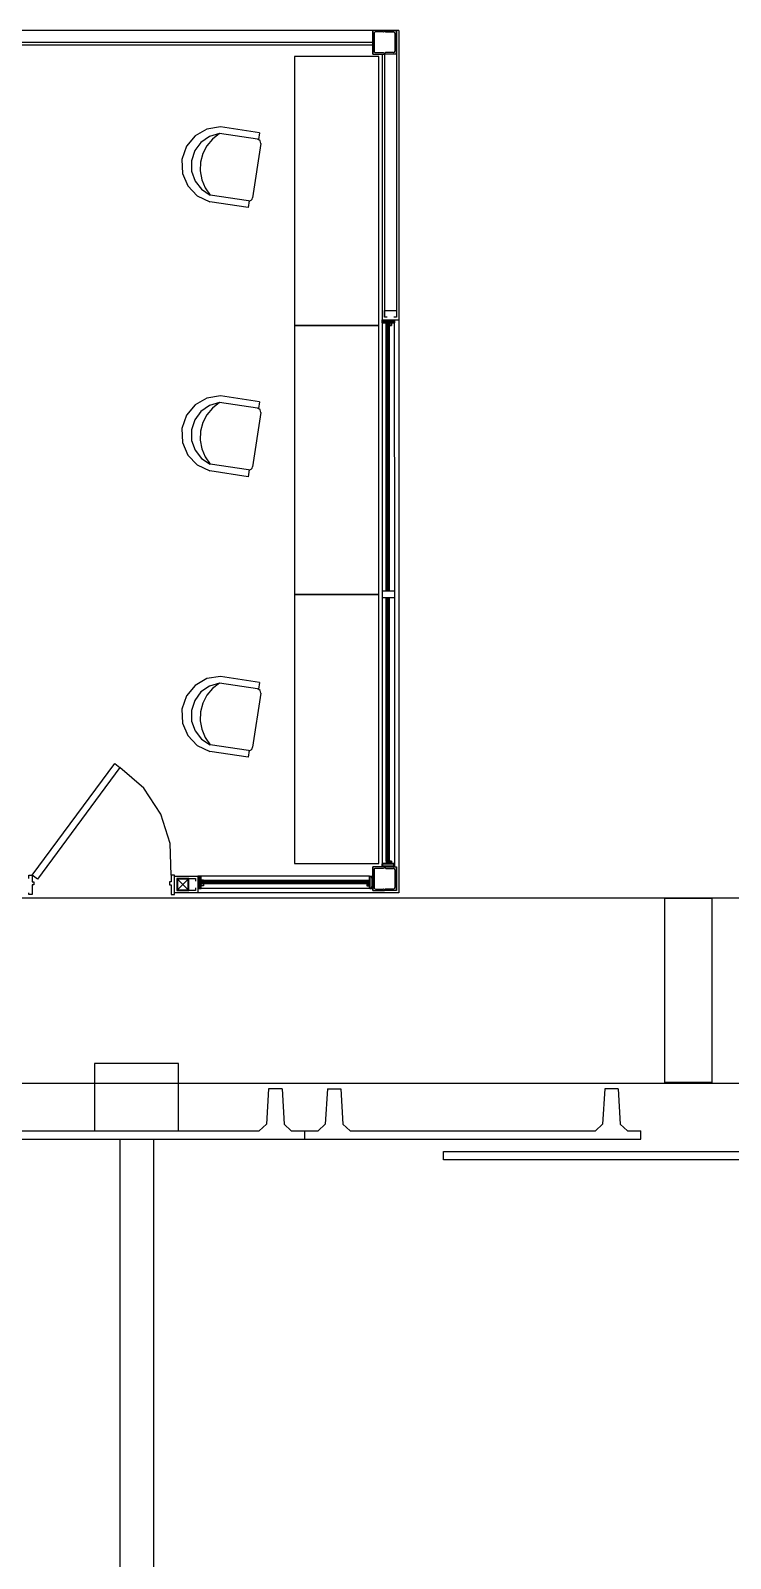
# Model space of a CAD drawing. Header units: metres. Extents: x 2 to 323, y -2 to 254.
# Drawn here: x 166.67 to 170.83, y 34.82 to 43.9 of the extents above; entities that cross this region are included whole.
import ezdxf

# ---------------------------------------------------------------- set-up
doc = ezdxf.new("R2010")
doc.units = ezdxf.units.M
doc.layers.add('REFERENCIA', color=7, linetype='Continuous')

msp = doc.modelspace()

# ---------------------------------------------------------------- linework, layer by layer
at = {"layer": 'REFERENCIA'}
for p, q in [((168.856, 43.904), (161.666, 43.904)), ((168.856, 43.904), (161.666, 43.904)), ((168.771, 43.904), (168.701, 43.904)), ((168.701, 43.904), (168.701, 43.764)), ((168.701, 43.764), (168.701, 43.904)), ((168.709, 43.888), (168.709, 43.781)), ((168.762, 43.896), (168.717, 43.896)), ((168.771, 43.904), (168.771, 43.904)), ((168.771, 43.904), (168.771, 43.904)), ((168.771, 43.904), (168.771, 43.904)), ((168.771, 43.904), (168.841, 43.904)), ((168.771, 43.904), (168.771, 43.904)), ((168.771, 43.904), (168.771, 43.904)), ((168.779, 43.896), (168.824, 43.896)), ((168.832, 43.888), (168.832, 43.781)), ((168.841, 43.904), (168.841, 42.199)), ((168.841, 43.904), (168.841, 43.764)), ((168.841, 43.764), (168.841, 43.904)), ((168.856, 43.904), (168.856, 42.184)), ((168.856, 43.904), (168.856, 42.184)), ((166.601, 43.834), (168.701, 43.834)), ((166.616, 43.819), (168.701, 43.819)), ((168.701, 43.764), (168.771, 43.764)), ((168.717, 43.773), (168.762, 43.773)), ((168.756, 43.764), (168.756, 42.184)), ((168.771, 43.764), (168.771, 42.199)), ((168.771, 43.764), (168.771, 43.764)), ((168.771, 43.764), (168.771, 43.764)), ((168.771, 43.764), (168.771, 43.764)), ((168.841, 43.764), (168.771, 43.764)), ((168.771, 43.764), (168.771, 43.764)), ((168.824, 43.773), (168.779, 43.773)), ((168.016, 43.258), (167.79, 43.292)), ((168.027, 43.296), (167.796, 43.331)), ((168.027, 43.296), (168.021, 43.257)), ((168.035, 43.232), (167.986, 42.91)), ((167.96, 42.851), (167.731, 42.886)), ((167.961, 42.891), (167.734, 42.925)), ((167.966, 42.891), (167.96, 42.851)), ((168.756, 42.165), (168.756, 42.184)), ((168.756, 42.184), (168.856, 42.184)), ((168.756, 42.165), (168.756, 40.57)), ((168.779, 42.165), (168.756, 42.165)), ((168.768, 42.18), (168.757, 42.18)), ((168.757, 42.18), (168.757, 42.179)), ((168.757, 42.179), (168.757, 42.179)), ((168.757, 42.178), (168.757, 42.178)), ((168.757, 42.178), (168.757, 42.166)), ((168.757, 42.166), (168.773, 42.166)), ((168.759, 42.168), (168.759, 42.178)), ((168.759, 42.178), (168.826, 42.178)), ((168.826, 42.168), (168.759, 42.168)), ((168.775, 42.166), (168.81, 42.166)), ((168.781, 42.15), (168.781, 42.163)), ((168.782, 42.163), (168.782, 42.156)), ((168.792, 42.165), (168.784, 42.165)), ((168.789, 42.158), (168.788, 42.158)), ((168.793, 42.165), (168.792, 42.165)), ((168.792, 42.165), (168.792, 42.165)), ((168.792, 42.165), (168.792, 42.165)), ((168.797, 42.165), (168.793, 42.165)), ((168.793, 42.165), (168.793, 42.165)), ((168.793, 42.165), (168.793, 42.165)), ((168.796, 42.16), (168.794, 42.155)), ((168.798, 42.156), (168.796, 42.16)), ((168.797, 42.162), (168.797, 42.165)), ((168.8, 42.162), (168.797, 42.162)), ((168.798, 42.164), (168.798, 42.164)), ((168.801, 42.165), (168.799, 42.164)), ((168.813, 42.165), (168.799, 42.165)), ((168.799, 42.164), (168.801, 42.163)), ((168.799, 42.163), (168.8, 42.163)), ((168.8, 42.163), (168.801, 42.163)), ((168.802, 42.165), (168.801, 42.165)), ((168.801, 42.163), (168.801, 42.156)), ((168.801, 42.162), (168.801, 42.162)), ((168.802, 42.155), (168.802, 42.165)), ((168.812, 42.165), (168.81, 42.165)), ((168.81, 42.165), (168.81, 42.161)), ((168.81, 42.161), (168.812, 42.161)), ((168.812, 42.166), (168.828, 42.166)), ((168.812, 42.163), (168.813, 42.164)), ((168.812, 42.162), (168.812, 42.163)), ((168.812, 42.163), (168.812, 42.163)), ((168.813, 42.162), (168.812, 42.163)), ((168.813, 42.162), (168.812, 42.162)), ((168.812, 42.161), (168.812, 42.151)), ((168.813, 42.165), (168.813, 42.165)), ((168.813, 42.15), (168.813, 42.162)), ((168.814, 42.162), (168.813, 42.162)), ((168.83, 42.165), (168.814, 42.165)), ((168.814, 42.165), (168.814, 42.162)), ((168.828, 42.18), (168.817, 42.18)), ((168.826, 42.178), (168.826, 42.168)), ((168.828, 42.179), (168.828, 42.18)), ((168.828, 42.179), (168.828, 42.179)), ((168.828, 42.166), (168.828, 42.178)), ((168.828, 42.178), (168.828, 42.178)), ((168.829, 42.165), (168.83, 40.57)), ((168.83, 42.184), (168.83, 42.165)), ((168.786, 42.15), (168.781, 42.15)), ((168.781, 40.57), (168.781, 42.15)), ((168.782, 42.156), (168.787, 42.156)), ((168.787, 42.154), (168.783, 42.154)), ((168.783, 42.154), (168.783, 42.153)), ((168.783, 42.153), (168.783, 42.152)), ((168.783, 42.152), (168.786, 42.152)), ((168.785, 42.154), (168.784, 42.154)), ((168.784, 42.152), (168.785, 42.152)), ((168.786, 42.154), (168.785, 42.154)), ((168.785, 42.152), (168.786, 42.152)), ((168.787, 42.15), (168.785, 42.15)), ((168.785, 42.15), (168.785, 42.149)), ((168.785, 40.57), (168.785, 42.149)), ((168.786, 42.149), (168.787, 42.148)), ((168.787, 42.157), (168.787, 42.155)), ((168.787, 42.151), (168.787, 42.15)), ((168.788, 42.154), (168.788, 42.157)), ((168.788, 42.149), (168.788, 42.152)), ((168.79, 42.157), (168.794, 42.157)), ((168.79, 40.57), (168.79, 42.157)), ((168.791, 40.57), (168.791, 42.157)), ((168.792, 40.57), (168.792, 42.157)), ((168.793, 40.57), (168.793, 42.157)), ((168.794, 40.57), (168.794, 42.157)), ((168.794, 42.155), (168.794, 42.154)), ((168.795, 42.154), (168.795, 42.153)), ((168.795, 42.153), (168.795, 42.149)), ((168.795, 42.148), (168.799, 42.149)), ((168.798, 42.153), (168.798, 42.156)), ((168.799, 42.152), (168.798, 42.153)), ((168.798, 42.149), (168.798, 42.152)), ((168.798, 42.152), (168.799, 42.152)), ((168.8, 42.15), (168.798, 42.149)), ((168.801, 42.156), (168.799, 42.156)), ((168.799, 42.154), (168.802, 42.154)), ((168.802, 42.152), (168.799, 42.152)), ((168.799, 42.15), (168.813, 42.15)), ((168.8, 42.149), (168.8, 42.15)), ((168.8, 40.57), (168.8, 42.149)), ((168.804, 42.151), (168.804, 42.153)), ((168.812, 42.151), (168.804, 42.151)), ((168.027, 41.696), (167.796, 41.731)), ((168.016, 41.658), (167.79, 41.692)), ((168.035, 41.632), (167.986, 41.31)), ((168.027, 41.696), (168.021, 41.657)), ((167.96, 41.251), (167.731, 41.286)), ((167.961, 41.291), (167.734, 41.325)), ((167.966, 41.291), (167.96, 41.251)), ((168.83, 40.57), (168.756, 40.57)), ((168.756, 40.57), (168.756, 40.53)), ((168.83, 40.53), (168.756, 40.53)), ((168.756, 40.53), (168.756, 38.95)), ((168.781, 38.965), (168.781, 40.53)), ((168.785, 38.965), (168.785, 40.53)), ((168.79, 38.958), (168.79, 40.53)), ((168.791, 38.958), (168.791, 40.53)), ((168.792, 38.958), (168.792, 40.53)), ((168.793, 38.958), (168.793, 40.53)), ((168.794, 38.958), (168.794, 40.53)), ((168.8, 38.965), (168.8, 40.53)), ((168.83, 40.57), (168.83, 40.53)), ((168.83, 40.53), (168.83, 38.931)), ((168.016, 39.989), (167.79, 40.023)), ((168.027, 40.028), (167.796, 40.063)), ((168.027, 40.028), (168.021, 39.988)), ((168.035, 39.964), (167.986, 39.642)), ((167.96, 39.583), (167.731, 39.617)), ((167.961, 39.623), (167.734, 39.657)), ((167.966, 39.622), (167.96, 39.583)), ((168.771, 38.931), (168.701, 38.931)), ((168.701, 38.931), (168.701, 38.791)), ((168.701, 38.791), (168.701, 38.931)), ((168.709, 38.914), (168.709, 38.808)), ((168.762, 38.922), (168.717, 38.922)), ((168.779, 38.95), (168.756, 38.95)), ((168.756, 38.95), (168.756, 38.931)), ((168.756, 38.931), (168.757, 38.931)), ((168.757, 38.937), (168.757, 38.949)), ((168.757, 38.949), (168.773, 38.949)), ((168.757, 38.937), (168.757, 38.937)), ((168.757, 38.935), (168.757, 38.936)), ((168.757, 38.936), (168.757, 38.936)), ((168.768, 38.935), (168.757, 38.935)), ((168.757, 38.931), (168.757, 38.934)), ((168.757, 38.934), (168.762, 38.934)), ((168.759, 38.947), (168.759, 38.937)), ((168.826, 38.947), (168.759, 38.947)), ((168.759, 38.937), (168.826, 38.937)), ((168.762, 38.934), (168.762, 38.934)), ((168.762, 38.934), (168.763, 38.934)), ((168.763, 38.934), (168.768, 38.934)), ((168.768, 38.934), (168.768, 38.933)), ((168.769, 38.933), (168.769, 38.935)), ((168.771, 38.931), (168.771, 38.931)), ((168.771, 38.931), (168.771, 38.931)), ((168.771, 38.931), (168.771, 38.931)), ((168.771, 38.931), (168.841, 38.931)), ((168.771, 38.931), (168.771, 38.931)), ((168.771, 38.931), (168.771, 38.931)), ((168.775, 38.949), (168.81, 38.949)), ((168.779, 38.922), (168.824, 38.922)), ((168.786, 38.965), (168.781, 38.965)), ((168.781, 38.965), (168.781, 38.952)), ((168.782, 38.952), (168.782, 38.959)), ((168.782, 38.959), (168.787, 38.959)), ((168.783, 38.963), (168.786, 38.963)), ((168.783, 38.962), (168.783, 38.963)), ((168.783, 38.961), (168.783, 38.962)), ((168.787, 38.961), (168.783, 38.961)), ((168.784, 38.963), (168.785, 38.963)), ((168.785, 38.961), (168.784, 38.961)), ((168.792, 38.95), (168.784, 38.95)), ((168.785, 38.965), (168.785, 38.966)), ((168.787, 38.965), (168.785, 38.965)), ((168.785, 38.963), (168.786, 38.963)), ((168.786, 38.961), (168.785, 38.961)), ((168.786, 38.966), (168.787, 38.967)), ((168.787, 38.964), (168.787, 38.965)), ((168.787, 38.958), (168.787, 38.961)), ((168.788, 38.966), (168.788, 38.963)), ((168.788, 38.962), (168.788, 38.958)), ((168.789, 38.957), (168.788, 38.957)), ((168.79, 38.958), (168.794, 38.958)), ((168.793, 38.95), (168.792, 38.95)), ((168.792, 38.95), (168.792, 38.95)), ((168.792, 38.95), (168.792, 38.95)), ((168.797, 38.95), (168.793, 38.95)), ((168.793, 38.95), (168.793, 38.95)), ((168.793, 38.95), (168.793, 38.95)), ((168.794, 38.96), (168.794, 38.961)), ((168.796, 38.955), (168.794, 38.96)), ((168.795, 38.967), (168.799, 38.966)), ((168.795, 38.962), (168.795, 38.966)), ((168.795, 38.961), (168.795, 38.962)), ((168.798, 38.959), (168.796, 38.955)), ((168.8, 38.953), (168.797, 38.953)), ((168.797, 38.953), (168.797, 38.95)), ((168.8, 38.965), (168.798, 38.966)), ((168.798, 38.966), (168.798, 38.963)), ((168.798, 38.963), (168.799, 38.963)), ((168.799, 38.963), (168.798, 38.962)), ((168.798, 38.962), (168.798, 38.959)), ((168.798, 38.951), (168.798, 38.951)), ((168.799, 38.965), (168.813, 38.965)), ((168.802, 38.963), (168.799, 38.963)), ((168.799, 38.961), (168.802, 38.961)), ((168.801, 38.959), (168.799, 38.959)), ((168.799, 38.951), (168.801, 38.952)), ((168.799, 38.952), (168.8, 38.952)), ((168.801, 38.95), (168.799, 38.951)), ((168.813, 38.95), (168.799, 38.95)), ((168.8, 38.966), (168.8, 38.965)), ((168.8, 38.952), (168.801, 38.952)), ((168.801, 38.952), (168.801, 38.959)), ((168.801, 38.953), (168.801, 38.953)), ((168.802, 38.95), (168.801, 38.95)), ((168.802, 38.96), (168.802, 38.95)), ((168.812, 38.964), (168.804, 38.964)), ((168.804, 38.964), (168.804, 38.962)), ((168.81, 38.95), (168.81, 38.954)), ((168.81, 38.954), (168.812, 38.954)), ((168.812, 38.95), (168.81, 38.95)), ((168.812, 38.954), (168.812, 38.964)), ((168.813, 38.953), (168.812, 38.953)), ((168.812, 38.953), (168.812, 38.952)), ((168.813, 38.953), (168.812, 38.952)), ((168.812, 38.952), (168.812, 38.952)), ((168.812, 38.952), (168.813, 38.951)), ((168.812, 38.949), (168.828, 38.949)), ((168.813, 38.965), (168.813, 38.953)), ((168.814, 38.953), (168.813, 38.953)), ((168.813, 38.951), (168.813, 38.95)), ((168.814, 38.95), (168.814, 38.953)), ((168.83, 38.95), (168.814, 38.95)), ((168.816, 38.935), (168.816, 38.933)), ((168.828, 38.935), (168.817, 38.935)), ((168.817, 38.933), (168.817, 38.934)), ((168.817, 38.934), (168.822, 38.934)), ((168.822, 38.934), (168.823, 38.934)), ((168.823, 38.934), (168.823, 38.934)), ((168.823, 38.934), (168.828, 38.934)), ((168.826, 38.937), (168.826, 38.947)), ((168.828, 38.949), (168.828, 38.937)), ((168.828, 38.937), (168.828, 38.937)), ((168.828, 38.936), (168.828, 38.936)), ((168.828, 38.936), (168.828, 38.935)), ((168.828, 38.934), (168.828, 38.931)), ((168.828, 38.931), (168.83, 38.931)), ((168.83, 38.931), (168.83, 38.95)), ((168.832, 38.914), (168.832, 38.808)), ((168.841, 38.931), (168.841, 38.791)), ((168.841, 38.791), (168.841, 38.931)), ((167.536, 38.861), (167.642, 38.861)), ((167.539, 38.794), (167.602, 38.858)), ((167.539, 38.858), (167.602, 38.794)), ((167.68, 38.876), (167.661, 38.876)), ((167.661, 38.876), (167.661, 38.874)), ((167.661, 38.874), (167.664, 38.874)), ((167.664, 38.803), (167.661, 38.803)), ((167.661, 38.803), (167.661, 38.802)), ((167.661, 38.802), (167.68, 38.802)), ((167.664, 38.863), (167.663, 38.863)), ((167.663, 38.862), (167.665, 38.862)), ((167.665, 38.816), (167.663, 38.816)), ((167.663, 38.814), (167.664, 38.814)), ((167.664, 38.874), (167.664, 38.869)), ((167.664, 38.869), (167.664, 38.869)), ((167.664, 38.869), (167.664, 38.869)), ((167.664, 38.869), (167.664, 38.863)), ((167.664, 38.814), (167.664, 38.809)), ((167.664, 38.809), (167.664, 38.809)), ((167.664, 38.809), (167.664, 38.808)), ((167.664, 38.808), (167.664, 38.803)), ((167.665, 38.863), (167.665, 38.874)), ((167.665, 38.874), (167.665, 38.874)), ((167.665, 38.874), (167.665, 38.874)), ((167.665, 38.803), (167.665, 38.814)), ((167.665, 38.803), (167.665, 38.803)), ((167.665, 38.803), (167.665, 38.803)), ((167.677, 38.873), (167.666, 38.873)), ((167.666, 38.873), (167.666, 38.805)), ((167.666, 38.805), (167.677, 38.805)), ((167.667, 38.874), (167.667, 38.874)), ((167.667, 38.874), (167.678, 38.874)), ((167.678, 38.803), (167.667, 38.803)), ((167.667, 38.803), (167.667, 38.803)), ((167.677, 38.805), (167.677, 38.873)), ((167.678, 38.874), (167.678, 38.858)), ((167.678, 38.856), (167.678, 38.821)), ((167.678, 38.819), (167.678, 38.803)), ((167.68, 38.853), (167.68, 38.876)), ((168.681, 38.876), (167.68, 38.876)), ((167.68, 38.84), (167.68, 38.847)), ((167.68, 38.839), (167.68, 38.84)), ((167.68, 38.838), (167.68, 38.839)), ((167.68, 38.839), (167.68, 38.839)), ((167.68, 38.835), (167.68, 38.838)), ((167.68, 38.838), (167.68, 38.838)), ((167.68, 38.838), (167.68, 38.838)), ((167.683, 38.835), (167.68, 38.835)), ((167.68, 38.818), (167.68, 38.833)), ((167.68, 38.833), (167.681, 38.833)), ((167.68, 38.831), (167.681, 38.832)), ((167.68, 38.83), (167.68, 38.831)), ((167.69, 38.83), (167.68, 38.83)), ((167.68, 38.819), (167.68, 38.821)), ((167.68, 38.821), (167.684, 38.821)), ((167.68, 38.818), (167.68, 38.818)), ((167.68, 38.802), (167.68, 38.817)), ((167.68, 38.817), (167.683, 38.817)), ((168.701, 38.802), (167.68, 38.802)), ((167.681, 38.832), (167.682, 38.831)), ((167.682, 38.819), (167.681, 38.818)), ((167.695, 38.851), (167.682, 38.851)), ((167.682, 38.849), (167.689, 38.849)), ((167.682, 38.833), (167.682, 38.831)), ((167.682, 38.831), (167.689, 38.831)), ((167.682, 38.831), (167.682, 38.831)), ((167.682, 38.831), (167.682, 38.831)), ((167.683, 38.82), (167.682, 38.82)), ((167.682, 38.82), (167.682, 38.819)), ((167.683, 38.818), (167.682, 38.819)), ((167.683, 38.831), (167.683, 38.835)), ((167.683, 38.818), (167.683, 38.82)), ((167.695, 38.818), (167.683, 38.818)), ((167.683, 38.817), (167.683, 38.818)), ((167.684, 38.835), (167.689, 38.837)), ((167.689, 38.833), (167.684, 38.835)), ((167.684, 38.821), (167.684, 38.819)), ((167.684, 38.819), (167.694, 38.819)), ((167.687, 38.843), (167.687, 38.843)), ((167.688, 38.844), (167.69, 38.844)), ((167.691, 38.843), (167.688, 38.843)), ((167.688, 38.841), (168.674, 38.841)), ((167.688, 38.841), (167.688, 38.837)), ((167.688, 38.84), (168.674, 38.84)), ((167.688, 38.839), (168.674, 38.839)), ((167.688, 38.838), (168.674, 38.838)), ((167.688, 38.837), (168.674, 38.837)), ((167.689, 38.849), (167.689, 38.845)), ((167.689, 38.831), (167.689, 38.833)), ((167.692, 38.833), (167.689, 38.833)), ((167.69, 38.837), (167.69, 38.837)), ((167.691, 38.845), (167.691, 38.848)), ((167.691, 38.848), (167.692, 38.848)), ((167.691, 38.847), (167.691, 38.847)), ((167.691, 38.845), (167.691, 38.846)), ((167.691, 38.837), (167.692, 38.836)), ((167.691, 38.833), (167.691, 38.83)), ((167.692, 38.848), (167.693, 38.848)), ((167.692, 38.836), (167.696, 38.836)), ((167.693, 38.832), (167.692, 38.833)), ((167.694, 38.828), (167.692, 38.828)), ((167.693, 38.848), (167.693, 38.845)), ((167.693, 38.847), (167.693, 38.847)), ((167.693, 38.846), (167.693, 38.845)), ((167.695, 38.843), (167.693, 38.843)), ((167.695, 38.833), (167.693, 38.833)), ((167.693, 38.833), (167.693, 38.832)), ((167.693, 38.83), (167.693, 38.832)), ((167.694, 38.844), (167.695, 38.844)), ((167.694, 38.819), (167.694, 38.828)), ((167.695, 38.851), (168.666, 38.851)), ((167.695, 38.845), (167.695, 38.851)), ((167.695, 38.844), (167.695, 38.846)), ((167.695, 38.846), (167.696, 38.846)), ((167.695, 38.832), (167.695, 38.833)), ((167.695, 38.832), (168.666, 38.832)), ((167.695, 38.832), (167.695, 38.818)), ((167.696, 38.832), (167.695, 38.832)), ((167.696, 38.846), (168.666, 38.846)), ((167.696, 38.845), (167.696, 38.844)), ((167.697, 38.836), (167.696, 38.832)), ((168.664, 38.836), (168.665, 38.832)), ((168.666, 38.846), (168.665, 38.846)), ((168.665, 38.845), (168.665, 38.844)), ((168.669, 38.836), (168.665, 38.836)), ((168.665, 38.832), (168.666, 38.832)), ((168.666, 38.845), (168.666, 38.851)), ((168.666, 38.851), (168.679, 38.851)), ((168.666, 38.844), (168.666, 38.846)), ((168.668, 38.844), (168.666, 38.844)), ((168.666, 38.843), (168.669, 38.843)), ((168.666, 38.832), (168.666, 38.833)), ((168.666, 38.833), (168.668, 38.833)), ((168.666, 38.832), (168.666, 38.818)), ((168.666, 38.818), (168.678, 38.818)), ((168.667, 38.819), (168.667, 38.827)), ((168.667, 38.827), (168.669, 38.827)), ((168.677, 38.819), (168.667, 38.819)), ((168.668, 38.848), (168.668, 38.845)), ((168.668, 38.833), (168.668, 38.832)), ((168.668, 38.832), (168.669, 38.833)), ((168.668, 38.83), (168.668, 38.832)), ((168.67, 38.848), (168.669, 38.848)), ((168.669, 38.848), (168.669, 38.848)), ((168.669, 38.847), (168.669, 38.847)), ((168.669, 38.846), (168.669, 38.845)), ((168.67, 38.837), (168.669, 38.836)), ((168.669, 38.833), (168.672, 38.833)), ((168.67, 38.847), (168.67, 38.847)), ((168.67, 38.845), (168.67, 38.846)), ((168.67, 38.843), (168.673, 38.843)), ((168.671, 38.845), (168.671, 38.848)), ((168.674, 38.844), (168.671, 38.844)), ((168.671, 38.837), (168.671, 38.837)), ((168.671, 38.833), (168.671, 38.83)), ((168.671, 38.829), (168.681, 38.829)), ((168.679, 38.849), (168.672, 38.849)), ((168.672, 38.849), (168.672, 38.845)), ((168.677, 38.835), (168.672, 38.837)), ((168.672, 38.833), (168.677, 38.835)), ((168.672, 38.83), (168.672, 38.833)), ((168.679, 38.83), (168.672, 38.83)), ((168.674, 38.843), (168.674, 38.843)), ((168.674, 38.841), (168.674, 38.837)), ((168.681, 38.821), (168.677, 38.821)), ((168.677, 38.821), (168.677, 38.819)), ((168.678, 38.831), (168.678, 38.834)), ((168.678, 38.834), (168.681, 38.834)), ((168.678, 38.818), (168.678, 38.82)), ((168.678, 38.82), (168.68, 38.82)), ((168.678, 38.818), (168.679, 38.819)), ((168.678, 38.817), (168.678, 38.818)), ((168.681, 38.817), (168.678, 38.817)), ((168.68, 38.832), (168.679, 38.83)), ((168.679, 38.832), (168.679, 38.831)), ((168.679, 38.831), (168.679, 38.831)), ((168.679, 38.831), (168.679, 38.831)), ((168.681, 38.833), (168.68, 38.833)), ((168.681, 38.83), (168.68, 38.832)), ((168.68, 38.82), (168.68, 38.819)), ((168.68, 38.819), (168.681, 38.818)), ((168.681, 38.852), (168.681, 38.876)), ((168.681, 38.876), (168.701, 38.876)), ((168.681, 38.84), (168.681, 38.847)), ((168.681, 38.839), (168.681, 38.84)), ((168.681, 38.838), (168.681, 38.839)), ((168.681, 38.839), (168.681, 38.839)), ((168.681, 38.834), (168.681, 38.838)), ((168.681, 38.838), (168.681, 38.838)), ((168.681, 38.838), (168.681, 38.838)), ((168.681, 38.818), (168.681, 38.832)), ((168.681, 38.829), (168.681, 38.83)), ((168.681, 38.819), (168.681, 38.821)), ((168.681, 38.818), (168.681, 38.818)), ((168.681, 38.802), (168.681, 38.817)), ((168.701, 38.802), (168.681, 38.802)), ((168.694, 38.874), (168.683, 38.874)), ((168.683, 38.874), (168.683, 38.858)), ((168.683, 38.856), (168.683, 38.821)), ((168.683, 38.819), (168.683, 38.803)), ((168.683, 38.803), (168.694, 38.803)), ((168.684, 38.873), (168.695, 38.873)), ((168.684, 38.805), (168.684, 38.873)), ((168.695, 38.805), (168.684, 38.805)), ((168.694, 38.874), (168.694, 38.874)), ((168.694, 38.803), (168.694, 38.803)), ((168.695, 38.873), (168.695, 38.805)), ((168.696, 38.863), (168.696, 38.874)), ((168.696, 38.874), (168.696, 38.874)), ((168.696, 38.874), (168.696, 38.874)), ((168.698, 38.862), (168.696, 38.862)), ((168.696, 38.816), (168.698, 38.816)), ((168.696, 38.803), (168.696, 38.814)), ((168.696, 38.803), (168.696, 38.803)), ((168.696, 38.803), (168.696, 38.803)), ((168.698, 38.869), (168.697, 38.869)), ((168.697, 38.869), (168.698, 38.869)), ((168.698, 38.809), (168.697, 38.809)), ((168.697, 38.809), (168.698, 38.808)), ((168.7, 38.874), (168.698, 38.874)), ((168.698, 38.874), (168.698, 38.869)), ((168.698, 38.869), (168.698, 38.863)), ((168.698, 38.863), (168.698, 38.863)), ((168.698, 38.814), (168.698, 38.814)), ((168.698, 38.814), (168.698, 38.809)), ((168.698, 38.808), (168.698, 38.803)), ((168.698, 38.803), (168.7, 38.803)), ((168.701, 38.876), (168.7, 38.874)), ((168.7, 38.803), (168.701, 38.802)), ((168.717, 38.799), (168.762, 38.799)), ((168.824, 38.799), (168.779, 38.799)), ((217.373, 38.745), (151.692, 38.745)), ((167.642, 38.791), (167.536, 38.791)), ((168.701, 38.791), (168.771, 38.791)), ((168.771, 38.791), (168.771, 38.791)), ((168.771, 38.791), (168.771, 38.791)), ((168.771, 38.791), (168.771, 38.791)), ((168.841, 38.791), (168.771, 38.791)), ((168.771, 38.791), (168.771, 38.791)), ((218.39, 37.642), (150.307, 37.642)), ((168.081, 37.611), (168.068, 37.401)), ((168.081, 37.611), (168.068, 37.401)), ((168.161, 37.611), (168.081, 37.611)), ((168.161, 37.611), (168.081, 37.611)), ((168.161, 37.611), (168.081, 37.611)), ((168.161, 37.611), (168.081, 37.611)), ((168.161, 37.611), (168.081, 37.611)), ((168.161, 37.611), (168.081, 37.611)), ((168.161, 37.611), (168.173, 37.401)), ((168.161, 37.611), (168.173, 37.401)), ((168.431, 37.611), (168.418, 37.401)), ((168.431, 37.611), (168.418, 37.401)), ((168.431, 37.611), (168.511, 37.611)), ((168.431, 37.611), (168.511, 37.611)), ((168.431, 37.611), (168.511, 37.611)), ((168.431, 37.611), (168.511, 37.611)), ((168.431, 37.611), (168.511, 37.611)), ((168.431, 37.611), (168.511, 37.611)), ((168.511, 37.611), (168.523, 37.401)), ((168.511, 37.611), (168.523, 37.401)), ((170.081, 37.611), (170.068, 37.401)), ((170.081, 37.611), (170.068, 37.401)), ((170.161, 37.611), (170.081, 37.611)), ((170.161, 37.611), (170.081, 37.611)), ((170.161, 37.611), (170.173, 37.401)), ((170.161, 37.611), (170.173, 37.401)), ((166.566, 37.361), (168.026, 37.361)), ((166.566, 37.361), (168.026, 37.361)), ((168.068, 37.401), (168.026, 37.361)), ((168.068, 37.401), (168.026, 37.361)), ((168.216, 37.361), (168.173, 37.401)), ((168.216, 37.361), (168.173, 37.401)), ((168.216, 37.361), (168.296, 37.361)), ((168.216, 37.361), (168.296, 37.361)), ((168.296, 37.311), (168.296, 37.361)), ((168.296, 37.361), (168.376, 37.361)), ((168.296, 37.311), (168.296, 37.361)), ((168.296, 37.311), (168.296, 37.361)), ((168.296, 37.361), (168.376, 37.361)), ((168.296, 37.311), (168.296, 37.361)), ((168.376, 37.361), (168.418, 37.401)), ((168.376, 37.361), (168.418, 37.401)), ((168.523, 37.401), (168.566, 37.361)), ((168.523, 37.401), (168.566, 37.361)), ((168.566, 37.361), (170.026, 37.361)), ((168.566, 37.361), (170.026, 37.361)), ((170.068, 37.401), (170.026, 37.361)), ((170.068, 37.401), (170.026, 37.361)), ((170.216, 37.361), (170.173, 37.401)), ((170.216, 37.361), (170.173, 37.401)), ((170.216, 37.361), (170.296, 37.361)), ((170.216, 37.361), (170.296, 37.361)), ((170.296, 37.311), (170.296, 37.361)), ((170.296, 37.311), (170.296, 37.361)), ((170.296, 37.311), (170.296, 37.361)), ((170.296, 37.311), (170.296, 37.361)), ((166.296, 37.311), (168.296, 37.311)), ((166.296, 37.311), (168.296, 37.311)), ((167.196, 37.311), (167.196, 13.198)), ((167.196, 37.311), (167.196, 13.198)), ((167.396, 37.311), (167.396, 13.198)), ((167.396, 37.311), (167.396, 13.198)), ((167.396, 37.311), (167.396, 13.198)), ((167.396, 37.311), (167.396, 13.198)), ((168.296, 37.311), (170.296, 37.311)), ((168.296, 37.311), (170.296, 37.311))]:
    msp.add_line(p, q, dxfattribs=at)
for points in [[(168.717, 43.896), (168.716, 43.896), (168.714, 43.895), (168.713, 43.894), (168.711, 43.893), (168.71, 43.892), (168.71, 43.891), (168.709, 43.889), (168.709, 43.888)], [(168.762, 43.896), (168.765, 43.897), (168.768, 43.898), (168.77, 43.901), (168.771, 43.904)], [(168.771, 43.904), (168.771, 43.901), (168.773, 43.898), (168.776, 43.897), (168.779, 43.896)], [(168.832, 43.888), (168.832, 43.891), (168.83, 43.893), (168.827, 43.895), (168.824, 43.896)], [(168.709, 43.781), (168.71, 43.778), (168.711, 43.775), (168.714, 43.773), (168.717, 43.773)], [(168.771, 43.764), (168.77, 43.768), (168.768, 43.77), (168.765, 43.772), (168.762, 43.773)], [(168.779, 43.773), (168.777, 43.773), (168.776, 43.772), (168.774, 43.771), (168.773, 43.77), (168.772, 43.769), (168.771, 43.768), (168.771, 43.766), (168.771, 43.764)], [(168.824, 43.773), (168.827, 43.773), (168.83, 43.775), (168.832, 43.778), (168.832, 43.781)], [(167.796, 43.331), (167.714, 43.318), (167.644, 43.278), (167.592, 43.216), (167.565, 43.137), (167.569, 43.054), (167.6, 42.98), (167.656, 42.922), (167.731, 42.886)], [(167.79, 43.292), (167.729, 43.274), (167.678, 43.239), (167.642, 43.19), (167.622, 43.13), (167.623, 43.067), (167.644, 43.009), (167.682, 42.96), (167.734, 42.925)], [(167.79, 43.292), (167.748, 43.259), (167.714, 43.219), (167.69, 43.173), (167.677, 43.121), (167.675, 43.069), (167.684, 43.017), (167.704, 42.969), (167.734, 42.925)], [(168.035, 43.232), (168.034, 43.241), (168.031, 43.249), (168.024, 43.255), (168.016, 43.258)], [(167.961, 42.891), (167.97, 42.892), (167.977, 42.895), (167.983, 42.902), (167.986, 42.91)], [(168.856, 42.184), (168.856, 38.776), (167.661, 38.776)], [(168.757, 42.178), (168.757, 42.178), (168.758, 42.178), (168.758, 42.178), (168.758, 42.179), (168.758, 42.179), (168.758, 42.179), (168.757, 42.179), (168.757, 42.179)], [(168.768, 42.18), (168.768, 42.18), (168.768, 42.18), (168.769, 42.179), (168.769, 42.179), (168.769, 42.18), (168.769, 42.18), (168.769, 42.18), (168.769, 42.18)], [(168.786, 42.199), (168.771, 42.199), (168.771, 42.239), (168.841, 42.239), (168.841, 42.199), (168.826, 42.199)], [(168.775, 42.166), (168.775, 42.167), (168.775, 42.167), (168.774, 42.167), (168.774, 42.167), (168.774, 42.167), (168.774, 42.167), (168.773, 42.167), (168.773, 42.166)], [(168.781, 42.163), (168.781, 42.164), (168.78, 42.164), (168.78, 42.165), (168.779, 42.165)], [(168.784, 42.165), (168.783, 42.165), (168.783, 42.164), (168.782, 42.164), (168.782, 42.163)], [(168.788, 42.158), (168.788, 42.158), (168.788, 42.158), (168.787, 42.157), (168.787, 42.157)], [(168.79, 42.156), (168.79, 42.156), (168.79, 42.157), (168.789, 42.157), (168.789, 42.158)], [(168.789, 42.158), (168.789, 42.158), (168.789, 42.158), (168.789, 42.158), (168.789, 42.158)], [(168.799, 42.165), (168.799, 42.165), (168.798, 42.165), (168.798, 42.165), (168.798, 42.164)], [(168.798, 42.164), (168.798, 42.163), (168.798, 42.163), (168.799, 42.163), (168.799, 42.163)], [(168.8, 42.162), (168.8, 42.162), (168.801, 42.162), (168.801, 42.162), (168.801, 42.162)], [(168.812, 42.166), (168.812, 42.167), (168.812, 42.167), (168.811, 42.167), (168.811, 42.167), (168.811, 42.167), (168.811, 42.167), (168.81, 42.167), (168.81, 42.166)], [(168.812, 42.165), (168.812, 42.165), (168.812, 42.164), (168.813, 42.164), (168.813, 42.164), (168.813, 42.164), (168.812, 42.163), (168.812, 42.163), (168.812, 42.163)], [(168.813, 42.165), (168.813, 42.165), (168.813, 42.165), (168.813, 42.165), (168.813, 42.165)], [(168.816, 42.18), (168.816, 42.18), (168.816, 42.18), (168.816, 42.18), (168.816, 42.179), (168.817, 42.179), (168.817, 42.18), (168.817, 42.18), (168.817, 42.18)], [(168.828, 42.179), (168.828, 42.179), (168.828, 42.179), (168.827, 42.179), (168.827, 42.179), (168.827, 42.178), (168.828, 42.178), (168.828, 42.178), (168.828, 42.178)], [(168.783, 42.154), (168.783, 42.154), (168.782, 42.154), (168.782, 42.153), (168.782, 42.153), (168.782, 42.152), (168.782, 42.152), (168.783, 42.152), (168.783, 42.152)], [(168.784, 42.154), (168.784, 42.154), (168.784, 42.154), (168.784, 42.154), (168.783, 42.154)], [(168.783, 42.152), (168.784, 42.152), (168.784, 42.152), (168.784, 42.152), (168.784, 42.152)], [(168.785, 42.154), (168.785, 42.154), (168.785, 42.154), (168.785, 42.154), (168.785, 42.154)], [(168.785, 42.152), (168.785, 42.152), (168.785, 42.152), (168.785, 42.152), (168.785, 42.152)], [(168.785, 42.149), (168.786, 42.149), (168.786, 42.149), (168.786, 42.149), (168.786, 42.149)], [(168.786, 42.154), (168.787, 42.154), (168.787, 42.154), (168.787, 42.154), (168.787, 42.155)], [(168.786, 42.15), (168.787, 42.15), (168.787, 42.15), (168.787, 42.15), (168.787, 42.151), (168.787, 42.151), (168.787, 42.151), (168.787, 42.152), (168.786, 42.152)], [(168.787, 42.151), (168.787, 42.152), (168.787, 42.152), (168.787, 42.152), (168.786, 42.152)], [(168.787, 42.154), (168.787, 42.154), (168.787, 42.154), (168.787, 42.155), (168.787, 42.155), (168.787, 42.155), (168.787, 42.155), (168.787, 42.156), (168.787, 42.156)], [(168.788, 42.148), (168.788, 42.148), (168.788, 42.148), (168.788, 42.148), (168.787, 42.148)], [(168.79, 42.156), (168.79, 42.156), (168.789, 42.156), (168.789, 42.157), (168.788, 42.157)], [(168.79, 42.151), (168.79, 42.152), (168.789, 42.153), (168.789, 42.153), (168.788, 42.154)], [(168.79, 42.151), (168.79, 42.152), (168.789, 42.152), (168.789, 42.152), (168.788, 42.152)], [(168.79, 42.147), (168.79, 42.148), (168.789, 42.149), (168.789, 42.149), (168.788, 42.149)], [(168.79, 42.147), (168.79, 42.148), (168.789, 42.148), (168.789, 42.148), (168.788, 42.148)], [(168.794, 42.154), (168.794, 42.154), (168.794, 42.154), (168.794, 42.154), (168.795, 42.154)], [(168.795, 42.149), (168.795, 42.149), (168.795, 42.148), (168.794, 42.148), (168.794, 42.147)], [(168.795, 42.148), (168.795, 42.148), (168.795, 42.148), (168.794, 42.148), (168.794, 42.147)], [(168.799, 42.154), (168.798, 42.154), (168.798, 42.154), (168.798, 42.155), (168.798, 42.155), (168.798, 42.155), (168.798, 42.155), (168.798, 42.156), (168.799, 42.156)], [(168.799, 42.15), (168.798, 42.15), (168.798, 42.15), (168.798, 42.15), (168.798, 42.151), (168.798, 42.151), (168.798, 42.151), (168.798, 42.152), (168.799, 42.152)], [(168.799, 42.149), (168.799, 42.149), (168.8, 42.149), (168.8, 42.149), (168.8, 42.149)], [(168.802, 42.155), (168.803, 42.155), (168.803, 42.154), (168.804, 42.154), (168.804, 42.153)], [(168.802, 42.154), (168.802, 42.154), (168.802, 42.154), (168.803, 42.153), (168.803, 42.153), (168.803, 42.152), (168.802, 42.152), (168.802, 42.152), (168.802, 42.152)], [(167.796, 41.731), (167.714, 41.718), (167.644, 41.678), (167.592, 41.616), (167.565, 41.537), (167.569, 41.454), (167.6, 41.38), (167.656, 41.322), (167.731, 41.286)], [(167.79, 41.692), (167.729, 41.674), (167.678, 41.639), (167.642, 41.59), (167.622, 41.53), (167.623, 41.467), (167.644, 41.409), (167.682, 41.36), (167.734, 41.325)], [(167.79, 41.692), (167.748, 41.659), (167.714, 41.619), (167.69, 41.573), (167.677, 41.521), (167.675, 41.469), (167.684, 41.417), (167.704, 41.369), (167.734, 41.325)], [(168.035, 41.632), (168.034, 41.641), (168.031, 41.649), (168.024, 41.655), (168.016, 41.658)], [(167.961, 41.291), (167.97, 41.292), (167.977, 41.295), (167.983, 41.302), (167.986, 41.31)], [(167.796, 40.063), (167.714, 40.05), (167.644, 40.009), (167.592, 39.947), (167.565, 39.869), (167.569, 39.786), (167.6, 39.711), (167.656, 39.653), (167.731, 39.617)], [(167.79, 40.023), (167.729, 40.006), (167.678, 39.971), (167.642, 39.921), (167.622, 39.861), (167.623, 39.798), (167.644, 39.74), (167.682, 39.691), (167.734, 39.657)], [(167.79, 40.023), (167.748, 39.991), (167.714, 39.951), (167.69, 39.904), (167.677, 39.853), (167.675, 39.8), (167.684, 39.749), (167.704, 39.7), (167.734, 39.657)], [(168.035, 39.964), (168.034, 39.972), (168.031, 39.98), (168.024, 39.986), (168.016, 39.989)], [(167.961, 39.623), (167.97, 39.623), (167.977, 39.627), (167.983, 39.633), (167.986, 39.642)], [(167.501, 38.881), (167.495, 39.069), (167.44, 39.245), (167.339, 39.399), (167.197, 39.522)], [(168.717, 38.922), (168.716, 38.922), (168.714, 38.922), (168.713, 38.921), (168.711, 38.92), (168.71, 38.919), (168.71, 38.917), (168.709, 38.916), (168.709, 38.914)], [(168.757, 38.936), (168.757, 38.936), (168.758, 38.936), (168.758, 38.936), (168.758, 38.936), (168.758, 38.937), (168.758, 38.937), (168.757, 38.937), (168.757, 38.937)], [(168.762, 38.922), (168.765, 38.923), (168.768, 38.925), (168.77, 38.927), (168.771, 38.931)], [(168.769, 38.935), (168.769, 38.935), (168.769, 38.935), (168.769, 38.935), (168.769, 38.936), (168.769, 38.936), (168.768, 38.936), (168.768, 38.935), (168.768, 38.935)], [(168.768, 38.933), (168.768, 38.933), (168.768, 38.932), (168.768, 38.932), (168.769, 38.932), (168.769, 38.932), (168.769, 38.932), (168.769, 38.933), (168.769, 38.933)], [(168.771, 38.931), (168.771, 38.927), (168.773, 38.925), (168.776, 38.923), (168.779, 38.922)], [(168.773, 38.949), (168.773, 38.948), (168.774, 38.948), (168.774, 38.948), (168.774, 38.948), (168.774, 38.948), (168.775, 38.948), (168.775, 38.948), (168.775, 38.949)], [(168.779, 38.95), (168.78, 38.95), (168.78, 38.951), (168.781, 38.951), (168.781, 38.952)], [(168.783, 38.963), (168.783, 38.963), (168.782, 38.963), (168.782, 38.963), (168.782, 38.962), (168.782, 38.962), (168.782, 38.961), (168.783, 38.961), (168.783, 38.961)], [(168.782, 38.952), (168.782, 38.951), (168.783, 38.951), (168.783, 38.95), (168.784, 38.95)], [(168.784, 38.963), (168.784, 38.963), (168.784, 38.963), (168.784, 38.963), (168.783, 38.963)], [(168.783, 38.961), (168.784, 38.961), (168.784, 38.961), (168.784, 38.961), (168.784, 38.961)], [(168.786, 38.966), (168.786, 38.966), (168.786, 38.966), (168.786, 38.966), (168.785, 38.966)], [(168.785, 38.963), (168.785, 38.963), (168.785, 38.963), (168.785, 38.963), (168.785, 38.963)], [(168.785, 38.961), (168.785, 38.961), (168.785, 38.961), (168.785, 38.961), (168.785, 38.961)], [(168.786, 38.963), (168.787, 38.963), (168.787, 38.964), (168.787, 38.964), (168.787, 38.964), (168.787, 38.965), (168.787, 38.965), (168.787, 38.965), (168.786, 38.965)], [(168.786, 38.963), (168.787, 38.963), (168.787, 38.963), (168.787, 38.963), (168.787, 38.964)], [(168.787, 38.961), (168.787, 38.961), (168.787, 38.961), (168.787, 38.961), (168.786, 38.961)], [(168.787, 38.967), (168.788, 38.967), (168.788, 38.967), (168.788, 38.967), (168.788, 38.967)], [(168.787, 38.959), (168.787, 38.959), (168.787, 38.96), (168.787, 38.96), (168.787, 38.96), (168.787, 38.96), (168.787, 38.961), (168.787, 38.961), (168.787, 38.961)], [(168.787, 38.958), (168.787, 38.958), (168.788, 38.957), (168.788, 38.957), (168.788, 38.957)], [(168.788, 38.967), (168.789, 38.967), (168.789, 38.967), (168.79, 38.967), (168.79, 38.968)], [(168.788, 38.966), (168.789, 38.966), (168.789, 38.966), (168.79, 38.967), (168.79, 38.968)], [(168.788, 38.963), (168.789, 38.963), (168.789, 38.963), (168.79, 38.963), (168.79, 38.964)], [(168.788, 38.962), (168.789, 38.962), (168.789, 38.962), (168.79, 38.963), (168.79, 38.964)], [(168.788, 38.958), (168.789, 38.958), (168.789, 38.959), (168.79, 38.959), (168.79, 38.959)], [(168.789, 38.957), (168.789, 38.958), (168.79, 38.958), (168.79, 38.959), (168.79, 38.959)], [(168.789, 38.957), (168.789, 38.957), (168.789, 38.957), (168.789, 38.957), (168.789, 38.957)], [(168.794, 38.968), (168.794, 38.967), (168.795, 38.967), (168.795, 38.967), (168.795, 38.967)], [(168.794, 38.968), (168.794, 38.967), (168.795, 38.967), (168.795, 38.966), (168.795, 38.966)], [(168.795, 38.961), (168.794, 38.961), (168.794, 38.961), (168.794, 38.961), (168.794, 38.961)], [(168.799, 38.963), (168.798, 38.963), (168.798, 38.964), (168.798, 38.964), (168.798, 38.964), (168.798, 38.965), (168.798, 38.965), (168.798, 38.965), (168.799, 38.965)], [(168.799, 38.959), (168.798, 38.959), (168.798, 38.96), (168.798, 38.96), (168.798, 38.96), (168.798, 38.96), (168.798, 38.961), (168.798, 38.961), (168.799, 38.961)], [(168.799, 38.952), (168.799, 38.952), (168.798, 38.952), (168.798, 38.952), (168.798, 38.951)], [(168.798, 38.951), (168.798, 38.95), (168.798, 38.95), (168.799, 38.95), (168.799, 38.95)], [(168.8, 38.966), (168.8, 38.966), (168.8, 38.966), (168.799, 38.966), (168.799, 38.966)], [(168.801, 38.953), (168.801, 38.953), (168.801, 38.953), (168.8, 38.953), (168.8, 38.953)], [(168.802, 38.963), (168.802, 38.963), (168.802, 38.963), (168.803, 38.963), (168.803, 38.962), (168.803, 38.962), (168.802, 38.961), (168.802, 38.961), (168.802, 38.961)], [(168.804, 38.962), (168.804, 38.961), (168.803, 38.961), (168.803, 38.96), (168.802, 38.96)], [(168.81, 38.949), (168.81, 38.948), (168.811, 38.948), (168.811, 38.948), (168.811, 38.948), (168.811, 38.948), (168.812, 38.948), (168.812, 38.948), (168.812, 38.949)], [(168.812, 38.952), (168.812, 38.952), (168.812, 38.952), (168.813, 38.951), (168.813, 38.951), (168.813, 38.951), (168.812, 38.951), (168.812, 38.951), (168.812, 38.95)], [(168.813, 38.95), (168.813, 38.95), (168.813, 38.95), (168.813, 38.95), (168.813, 38.95)], [(168.817, 38.935), (168.817, 38.935), (168.817, 38.936), (168.817, 38.936), (168.816, 38.936), (168.816, 38.935), (168.816, 38.935), (168.816, 38.935), (168.816, 38.935)], [(168.816, 38.933), (168.816, 38.933), (168.816, 38.932), (168.816, 38.932), (168.817, 38.932), (168.817, 38.932), (168.817, 38.932), (168.817, 38.933), (168.817, 38.933)], [(168.832, 38.914), (168.832, 38.917), (168.83, 38.92), (168.827, 38.922), (168.824, 38.922)], [(168.828, 38.937), (168.828, 38.937), (168.828, 38.937), (168.827, 38.937), (168.827, 38.936), (168.827, 38.936), (168.828, 38.936), (168.828, 38.936), (168.828, 38.936)], [(166.656, 38.862), (166.656, 38.881), (166.675, 38.881), (166.675, 38.842), (166.685, 38.842), (166.685, 38.823), (166.675, 38.823), (166.675, 38.766), (166.656, 38.766), (166.656, 38.776)], [(167.521, 38.862), (167.521, 38.881), (167.501, 38.881), (167.501, 38.842), (167.492, 38.842), (167.492, 38.823), (167.501, 38.823), (167.501, 38.766), (167.521, 38.766), (167.521, 38.776)], [(167.661, 38.876), (167.661, 38.776), (167.521, 38.776), (167.521, 38.876), (167.661, 38.876)], [(167.646, 38.806), (167.646, 38.791), (167.606, 38.791), (167.606, 38.861), (167.646, 38.861), (167.646, 38.846)], [(167.663, 38.863), (167.662, 38.863), (167.662, 38.863), (167.662, 38.863), (167.662, 38.863), (167.662, 38.862), (167.662, 38.862), (167.662, 38.862), (167.663, 38.862)], [(167.663, 38.816), (167.662, 38.816), (167.662, 38.815), (167.662, 38.815), (167.662, 38.815), (167.662, 38.815), (167.662, 38.814), (167.662, 38.814), (167.663, 38.814)], [(167.665, 38.874), (167.665, 38.874), (167.666, 38.874), (167.666, 38.874), (167.666, 38.874), (167.666, 38.874), (167.667, 38.874), (167.667, 38.874), (167.667, 38.874)], [(167.665, 38.862), (167.665, 38.862), (167.665, 38.862), (167.665, 38.862), (167.665, 38.862), (167.665, 38.863), (167.665, 38.863), (167.665, 38.863), (167.665, 38.863)], [(167.665, 38.814), (167.665, 38.814), (167.665, 38.815), (167.665, 38.815), (167.665, 38.815), (167.665, 38.815), (167.665, 38.815), (167.665, 38.816), (167.665, 38.816)], [(167.667, 38.803), (167.667, 38.803), (167.667, 38.804), (167.666, 38.804), (167.666, 38.804), (167.666, 38.804), (167.666, 38.804), (167.665, 38.803), (167.665, 38.803)], [(167.678, 38.858), (167.678, 38.858), (167.678, 38.858), (167.678, 38.858), (167.678, 38.857), (167.678, 38.857), (167.678, 38.857), (167.678, 38.856), (167.678, 38.856)], [(167.678, 38.821), (167.678, 38.821), (167.678, 38.821), (167.678, 38.821), (167.678, 38.82), (167.678, 38.82), (167.678, 38.82), (167.678, 38.819), (167.678, 38.819)], [(167.68, 38.853), (167.68, 38.852), (167.68, 38.851), (167.681, 38.851), (167.682, 38.851)], [(167.682, 38.849), (167.681, 38.849), (167.68, 38.849), (167.68, 38.848), (167.68, 38.847)], [(167.68, 38.833), (167.68, 38.833), (167.68, 38.833), (167.68, 38.833), (167.68, 38.833)], [(167.682, 38.819), (167.682, 38.819), (167.681, 38.819), (167.681, 38.819), (167.681, 38.819), (167.681, 38.819), (167.681, 38.819), (167.68, 38.819), (167.68, 38.819)], [(167.68, 38.818), (167.68, 38.818), (167.68, 38.818), (167.68, 38.818), (167.68, 38.818)], [(167.682, 38.833), (167.682, 38.833), (167.682, 38.833), (167.681, 38.833), (167.681, 38.833)], [(167.682, 38.831), (167.683, 38.831), (167.683, 38.831), (167.683, 38.831), (167.683, 38.831)], [(167.682, 38.819), (167.682, 38.819), (167.682, 38.819), (167.682, 38.819), (167.682, 38.819)], [(167.688, 38.844), (167.687, 38.844), (167.687, 38.844), (167.687, 38.844), (167.687, 38.843)], [(167.687, 38.842), (167.688, 38.842), (167.688, 38.842), (167.688, 38.841), (167.689, 38.841)], [(167.688, 38.843), (167.688, 38.842), (167.688, 38.842), (167.689, 38.842), (167.689, 38.841)], [(167.689, 38.845), (167.689, 38.844), (167.689, 38.844), (167.69, 38.844), (167.69, 38.844), (167.69, 38.844), (167.69, 38.844), (167.691, 38.844), (167.691, 38.845)], [(167.69, 38.837), (167.69, 38.837), (167.69, 38.837), (167.69, 38.837), (167.689, 38.837)], [(167.689, 38.833), (167.689, 38.833), (167.689, 38.833), (167.69, 38.833), (167.69, 38.833), (167.69, 38.833), (167.69, 38.833), (167.691, 38.833), (167.691, 38.833)], [(167.69, 38.844), (167.691, 38.844), (167.691, 38.844), (167.691, 38.844), (167.691, 38.845)], [(167.691, 38.837), (167.691, 38.837), (167.691, 38.837), (167.691, 38.837), (167.69, 38.837)], [(167.692, 38.828), (167.691, 38.828), (167.69, 38.828), (167.69, 38.829), (167.69, 38.83)], [(167.693, 38.848), (167.693, 38.848), (167.693, 38.849), (167.692, 38.849), (167.692, 38.849), (167.691, 38.849), (167.691, 38.849), (167.691, 38.848), (167.691, 38.848)], [(167.691, 38.848), (167.691, 38.848), (167.691, 38.848), (167.691, 38.847), (167.691, 38.847)], [(167.691, 38.847), (167.691, 38.847), (167.691, 38.847), (167.691, 38.846), (167.691, 38.846)], [(167.691, 38.847), (167.691, 38.847), (167.691, 38.847), (167.691, 38.847), (167.691, 38.847)], [(167.691, 38.846), (167.691, 38.846), (167.691, 38.846), (167.691, 38.846), (167.691, 38.846)], [(167.691, 38.843), (167.692, 38.842), (167.692, 38.842), (167.693, 38.842), (167.693, 38.841)], [(167.693, 38.83), (167.693, 38.829), (167.693, 38.829), (167.692, 38.829), (167.692, 38.829), (167.691, 38.829), (167.691, 38.829), (167.691, 38.829), (167.691, 38.83)], [(167.693, 38.847), (167.693, 38.847), (167.693, 38.848), (167.693, 38.848), (167.693, 38.848)], [(167.693, 38.847), (167.693, 38.847), (167.693, 38.847), (167.693, 38.847), (167.693, 38.847)], [(167.693, 38.846), (167.693, 38.846), (167.693, 38.847), (167.693, 38.847), (167.693, 38.847)], [(167.693, 38.846), (167.693, 38.846), (167.693, 38.846), (167.693, 38.846), (167.693, 38.846)], [(167.693, 38.845), (167.693, 38.844), (167.693, 38.844), (167.694, 38.844), (167.694, 38.844), (167.695, 38.844), (167.695, 38.844), (167.695, 38.844), (167.695, 38.845)], [(167.693, 38.845), (167.693, 38.844), (167.693, 38.844), (167.693, 38.844), (167.694, 38.844)], [(167.693, 38.843), (167.693, 38.842), (167.693, 38.842), (167.693, 38.842), (167.693, 38.841)], [(167.693, 38.832), (167.693, 38.833), (167.693, 38.833), (167.694, 38.833), (167.694, 38.833), (167.695, 38.833), (167.695, 38.833), (167.695, 38.833), (167.695, 38.832)], [(167.695, 38.843), (167.696, 38.842), (167.696, 38.842), (167.697, 38.842), (167.698, 38.841)], [(167.696, 38.845), (167.696, 38.846), (167.696, 38.846), (167.696, 38.846), (167.696, 38.846)], [(167.696, 38.844), (167.696, 38.844), (167.697, 38.843), (167.697, 38.843), (167.697, 38.843)], [(167.698, 38.837), (167.697, 38.837), (167.697, 38.837), (167.696, 38.837), (167.696, 38.836)], [(167.696, 38.832), (167.696, 38.832), (167.696, 38.832), (167.696, 38.832), (167.696, 38.832)], [(167.697, 38.843), (167.697, 38.842), (167.697, 38.842), (167.697, 38.842), (167.698, 38.841)], [(167.698, 38.837), (167.697, 38.837), (167.697, 38.837), (167.697, 38.836), (167.697, 38.836)], [(168.664, 38.841), (168.664, 38.842), (168.664, 38.842), (168.664, 38.842), (168.665, 38.843)], [(168.664, 38.841), (168.664, 38.841), (168.665, 38.842), (168.665, 38.842), (168.666, 38.843)], [(168.664, 38.836), (168.664, 38.836), (168.664, 38.837), (168.664, 38.837), (168.664, 38.837)], [(168.665, 38.836), (168.665, 38.836), (168.665, 38.837), (168.664, 38.837), (168.664, 38.837)], [(168.665, 38.846), (168.665, 38.846), (168.665, 38.846), (168.665, 38.846), (168.665, 38.845)], [(168.665, 38.843), (168.665, 38.843), (168.665, 38.843), (168.665, 38.844), (168.665, 38.844)], [(168.665, 38.832), (168.665, 38.832), (168.665, 38.832), (168.665, 38.832), (168.665, 38.832)], [(168.666, 38.845), (168.666, 38.844), (168.666, 38.844), (168.667, 38.844), (168.667, 38.844), (168.667, 38.844), (168.668, 38.844), (168.668, 38.844), (168.668, 38.845)], [(168.666, 38.832), (168.666, 38.833), (168.666, 38.833), (168.667, 38.833), (168.667, 38.833), (168.667, 38.833), (168.668, 38.833), (168.668, 38.833), (168.668, 38.832)], [(168.671, 38.848), (168.67, 38.848), (168.67, 38.849), (168.67, 38.849), (168.669, 38.849), (168.669, 38.849), (168.668, 38.849), (168.668, 38.848), (168.668, 38.848)], [(168.669, 38.848), (168.668, 38.848), (168.668, 38.847), (168.668, 38.847), (168.668, 38.847)], [(168.669, 38.847), (168.668, 38.847), (168.668, 38.847), (168.668, 38.847), (168.668, 38.847)], [(168.669, 38.847), (168.668, 38.847), (168.668, 38.846), (168.668, 38.846), (168.668, 38.846)], [(168.669, 38.846), (168.668, 38.846), (168.668, 38.846), (168.668, 38.846), (168.668, 38.846)], [(168.668, 38.844), (168.668, 38.844), (168.668, 38.844), (168.668, 38.844), (168.669, 38.845)], [(168.668, 38.841), (168.668, 38.842), (168.668, 38.842), (168.668, 38.842), (168.669, 38.843)], [(168.668, 38.841), (168.668, 38.841), (168.669, 38.842), (168.669, 38.842), (168.67, 38.843)], [(168.671, 38.83), (168.67, 38.829), (168.67, 38.829), (168.67, 38.829), (168.669, 38.828), (168.669, 38.829), (168.668, 38.829), (168.668, 38.829), (168.668, 38.83)], [(168.671, 38.829), (168.671, 38.829), (168.671, 38.828), (168.67, 38.828), (168.669, 38.827)], [(168.67, 38.847), (168.67, 38.847), (168.67, 38.847), (168.67, 38.848), (168.67, 38.848)], [(168.67, 38.846), (168.67, 38.846), (168.67, 38.846), (168.67, 38.847), (168.67, 38.847)], [(168.67, 38.847), (168.67, 38.847), (168.67, 38.847), (168.67, 38.847), (168.67, 38.847)], [(168.67, 38.846), (168.67, 38.846), (168.67, 38.846), (168.67, 38.846), (168.67, 38.846)], [(168.67, 38.845), (168.67, 38.844), (168.67, 38.844), (168.67, 38.844), (168.671, 38.844)], [(168.671, 38.837), (168.671, 38.837), (168.67, 38.837), (168.67, 38.837), (168.67, 38.837)], [(168.671, 38.845), (168.671, 38.844), (168.671, 38.844), (168.671, 38.844), (168.671, 38.844), (168.672, 38.844), (168.672, 38.844), (168.672, 38.844), (168.672, 38.845)], [(168.672, 38.837), (168.672, 38.837), (168.672, 38.837), (168.671, 38.837), (168.671, 38.837)], [(168.671, 38.833), (168.671, 38.833), (168.671, 38.833), (168.671, 38.833), (168.671, 38.833), (168.672, 38.833), (168.672, 38.833), (168.672, 38.833), (168.672, 38.833)], [(168.672, 38.841), (168.673, 38.842), (168.673, 38.842), (168.673, 38.842), (168.673, 38.843)], [(168.672, 38.841), (168.673, 38.841), (168.673, 38.842), (168.674, 38.842), (168.674, 38.842)], [(168.674, 38.843), (168.674, 38.844), (168.674, 38.844), (168.674, 38.844), (168.674, 38.844)], [(168.678, 38.831), (168.678, 38.831), (168.678, 38.831), (168.679, 38.831), (168.679, 38.831)], [(168.679, 38.851), (168.68, 38.851), (168.681, 38.851), (168.681, 38.852), (168.681, 38.852)], [(168.681, 38.847), (168.681, 38.848), (168.681, 38.849), (168.68, 38.849), (168.679, 38.849)], [(168.68, 38.833), (168.68, 38.833), (168.68, 38.833), (168.679, 38.833), (168.679, 38.832)], [(168.68, 38.819), (168.679, 38.819), (168.679, 38.819), (168.679, 38.819), (168.679, 38.819)], [(168.681, 38.819), (168.681, 38.819), (168.681, 38.819), (168.68, 38.819), (168.68, 38.819), (168.68, 38.819), (168.68, 38.819), (168.68, 38.819), (168.68, 38.819)], [(168.681, 38.832), (168.681, 38.833), (168.681, 38.833), (168.681, 38.833), (168.681, 38.833)], [(168.681, 38.818), (168.681, 38.818), (168.681, 38.818), (168.681, 38.818), (168.681, 38.818)], [(168.683, 38.856), (168.683, 38.856), (168.683, 38.857), (168.683, 38.857), (168.683, 38.857), (168.683, 38.857), (168.683, 38.858), (168.683, 38.858), (168.683, 38.858)], [(168.683, 38.819), (168.683, 38.819), (168.683, 38.82), (168.683, 38.82), (168.683, 38.82), (168.683, 38.82), (168.683, 38.821), (168.683, 38.821), (168.683, 38.821)], [(168.694, 38.874), (168.694, 38.874), (168.694, 38.874), (168.695, 38.874), (168.695, 38.874), (168.695, 38.874), (168.696, 38.874), (168.696, 38.874), (168.696, 38.874)], [(168.696, 38.803), (168.696, 38.803), (168.696, 38.804), (168.695, 38.804), (168.695, 38.804), (168.695, 38.804), (168.694, 38.804), (168.694, 38.803), (168.694, 38.803)], [(168.696, 38.863), (168.696, 38.863), (168.696, 38.863), (168.696, 38.863), (168.696, 38.862), (168.696, 38.862), (168.696, 38.862), (168.696, 38.862), (168.696, 38.862)], [(168.696, 38.816), (168.696, 38.815), (168.696, 38.815), (168.696, 38.815), (168.696, 38.815), (168.696, 38.815), (168.696, 38.814), (168.696, 38.814), (168.696, 38.814)], [(168.698, 38.862), (168.699, 38.862), (168.699, 38.862), (168.699, 38.862), (168.699, 38.863), (168.699, 38.863), (168.699, 38.863), (168.699, 38.863), (168.698, 38.863)], [(168.698, 38.814), (168.699, 38.814), (168.699, 38.814), (168.699, 38.814), (168.699, 38.815), (168.699, 38.815), (168.699, 38.815), (168.699, 38.815), (168.698, 38.816)], [(168.709, 38.808), (168.71, 38.804), (168.711, 38.802), (168.714, 38.8), (168.717, 38.799)], [(168.771, 38.791), (168.77, 38.794), (168.768, 38.797), (168.765, 38.799), (168.762, 38.799)], [(168.779, 38.799), (168.777, 38.799), (168.776, 38.799), (168.774, 38.798), (168.773, 38.797), (168.772, 38.795), (168.771, 38.794), (168.771, 38.792), (168.771, 38.791)], [(168.824, 38.799), (168.827, 38.8), (168.83, 38.802), (168.832, 38.804), (168.832, 38.808)]]:
    msp.add_lwpolyline(points, dxfattribs=at)
for points in [[(168.736, 43.75), (168.236, 43.75), (168.236, 42.15), (168.736, 42.15), (168.736, 43.75)], [(168.799, 42.164), (168.799, 42.164), (168.799, 42.164), (168.799, 42.164), (168.799, 42.164), (168.799, 42.164), (168.799, 42.164), (168.799, 42.164), (168.799, 42.164)], [(168.8, 42.163), (168.8, 42.163), (168.8, 42.163), (168.8, 42.163), (168.8, 42.163)], [(168.801, 42.162), (168.801, 42.163), (168.801, 42.163), (168.801, 42.163), (168.801, 42.162)], [(168.812, 42.163), (168.812, 42.163), (168.812, 42.163), (168.812, 42.163), (168.812, 42.163)], [(168.813, 42.164), (168.813, 42.164), (168.813, 42.164), (168.813, 42.164), (168.813, 42.164)], [(168.813, 42.162), (168.813, 42.162), (168.813, 42.162), (168.813, 42.162), (168.813, 42.162)], [(168.736, 42.15), (168.236, 42.15), (168.236, 40.55), (168.736, 40.55), (168.736, 42.15)], [(168.784, 42.154), (168.784, 42.154), (168.784, 42.154), (168.784, 42.154), (168.784, 42.154)], [(168.784, 42.152), (168.784, 42.152), (168.784, 42.152), (168.784, 42.152), (168.784, 42.152)], [(168.785, 42.154), (168.785, 42.154), (168.785, 42.154), (168.785, 42.154), (168.785, 42.154)], [(168.785, 42.152), (168.785, 42.152), (168.785, 42.152), (168.785, 42.152), (168.785, 42.152)], [(168.794, 42.155), (168.794, 42.155), (168.794, 42.155), (168.794, 42.155), (168.794, 42.155)], [(168.736, 40.55), (168.236, 40.55), (168.236, 38.95), (168.736, 38.95), (168.736, 40.55)], [(166.706, 38.858), (166.675, 38.881), (167.166, 39.546), (167.197, 39.522), (166.706, 38.858)], [(168.784, 38.963), (168.784, 38.963), (168.784, 38.963), (168.784, 38.963), (168.784, 38.963)], [(168.784, 38.961), (168.784, 38.961), (168.784, 38.961), (168.784, 38.961), (168.784, 38.961)], [(168.785, 38.963), (168.785, 38.963), (168.785, 38.963), (168.785, 38.963), (168.785, 38.963)], [(168.785, 38.961), (168.785, 38.961), (168.785, 38.961), (168.785, 38.961), (168.785, 38.961)], [(168.794, 38.96), (168.794, 38.96), (168.794, 38.96), (168.794, 38.96), (168.794, 38.96)], [(168.799, 38.951), (168.799, 38.951), (168.799, 38.951), (168.799, 38.951), (168.799, 38.951), (168.799, 38.951), (168.799, 38.951), (168.799, 38.951), (168.799, 38.951)], [(168.8, 38.952), (168.8, 38.952), (168.8, 38.952), (168.8, 38.952), (168.8, 38.952)], [(168.801, 38.952), (168.801, 38.952), (168.801, 38.952), (168.801, 38.952), (168.801, 38.952)], [(168.812, 38.952), (168.812, 38.952), (168.812, 38.952), (168.812, 38.952), (168.812, 38.952)], [(168.813, 38.953), (168.813, 38.953), (168.813, 38.953), (168.813, 38.953), (168.813, 38.953)], [(168.813, 38.951), (168.813, 38.951), (168.813, 38.951), (168.813, 38.951), (168.813, 38.951)], [(167.606, 38.861), (167.536, 38.861), (167.536, 38.791), (167.606, 38.791), (167.606, 38.861)], [(167.602, 38.858), (167.539, 38.858), (167.539, 38.794), (167.602, 38.794), (167.602, 38.858)], [(167.68, 38.818), (167.68, 38.818), (167.68, 38.818), (167.68, 38.818), (167.68, 38.818)], [(167.681, 38.832), (167.681, 38.832), (167.681, 38.832), (167.681, 38.832), (167.681, 38.832), (167.681, 38.832), (167.681, 38.832), (167.681, 38.832), (167.681, 38.832)], [(167.682, 38.831), (167.682, 38.831), (167.682, 38.831), (167.682, 38.831), (167.682, 38.831)], [(167.682, 38.831), (167.682, 38.831), (167.682, 38.831), (167.682, 38.831), (167.682, 38.831)], [(167.683, 38.818), (167.683, 38.818), (167.683, 38.818), (167.683, 38.818), (167.683, 38.818)], [(167.687, 38.843), (167.687, 38.843), (167.687, 38.842), (167.687, 38.843), (167.687, 38.843)], [(167.689, 38.818), (167.689, 38.818), (167.689, 38.818), (167.689, 38.818), (167.689, 38.818), (167.689, 38.818), (167.689, 38.818), (167.689, 38.818), (167.689, 38.818), (167.689, 38.818), (167.689, 38.818), (167.689, 38.818), (167.689, 38.818)], [(168.674, 38.842), (168.674, 38.842), (168.674, 38.842), (168.674, 38.842), (168.674, 38.842)], [(168.678, 38.818), (168.678, 38.818), (168.678, 38.818), (168.678, 38.818), (168.678, 38.818)], [(168.679, 38.831), (168.679, 38.831), (168.679, 38.831), (168.679, 38.831), (168.679, 38.831)], [(168.679, 38.831), (168.679, 38.831), (168.679, 38.831), (168.679, 38.831), (168.679, 38.831)], [(168.68, 38.832), (168.68, 38.832), (168.68, 38.832), (168.68, 38.832), (168.68, 38.832), (168.68, 38.832), (168.68, 38.832), (168.68, 38.832), (168.68, 38.832)], [(168.681, 38.818), (168.681, 38.818), (168.681, 38.818), (168.681, 38.818), (168.681, 38.818)], [(170.438, 37.648), (170.438, 38.745), (170.718, 38.745), (170.718, 37.648), (170.438, 37.648)], [(167.046, 37.361), (167.546, 37.361), (167.546, 37.761), (167.046, 37.761), (167.046, 37.361)], [(167.046, 37.361), (167.546, 37.361), (167.546, 37.761), (167.046, 37.761), (167.046, 37.361)], [(167.046, 37.361), (167.546, 37.361), (167.546, 37.761), (167.046, 37.761), (167.046, 37.361)], [(167.046, 37.361), (167.546, 37.361), (167.546, 37.761), (167.046, 37.761), (167.046, 37.361)], [(167.046, 37.361), (167.546, 37.361), (167.546, 37.761), (167.046, 37.761), (167.046, 37.361)], [(167.046, 37.361), (167.546, 37.361), (167.546, 37.761), (167.046, 37.761), (167.046, 37.361)], [(167.046, 37.361), (167.546, 37.361), (167.546, 37.761), (167.046, 37.761), (167.046, 37.361)], [(169.122, 37.239), (173.29, 37.239), (173.29, 37.189), (169.122, 37.189), (169.122, 37.239)]]:
    msp.add_lwpolyline(points, close=True, dxfattribs=at)

doc.saveas('drawing.dxf')
